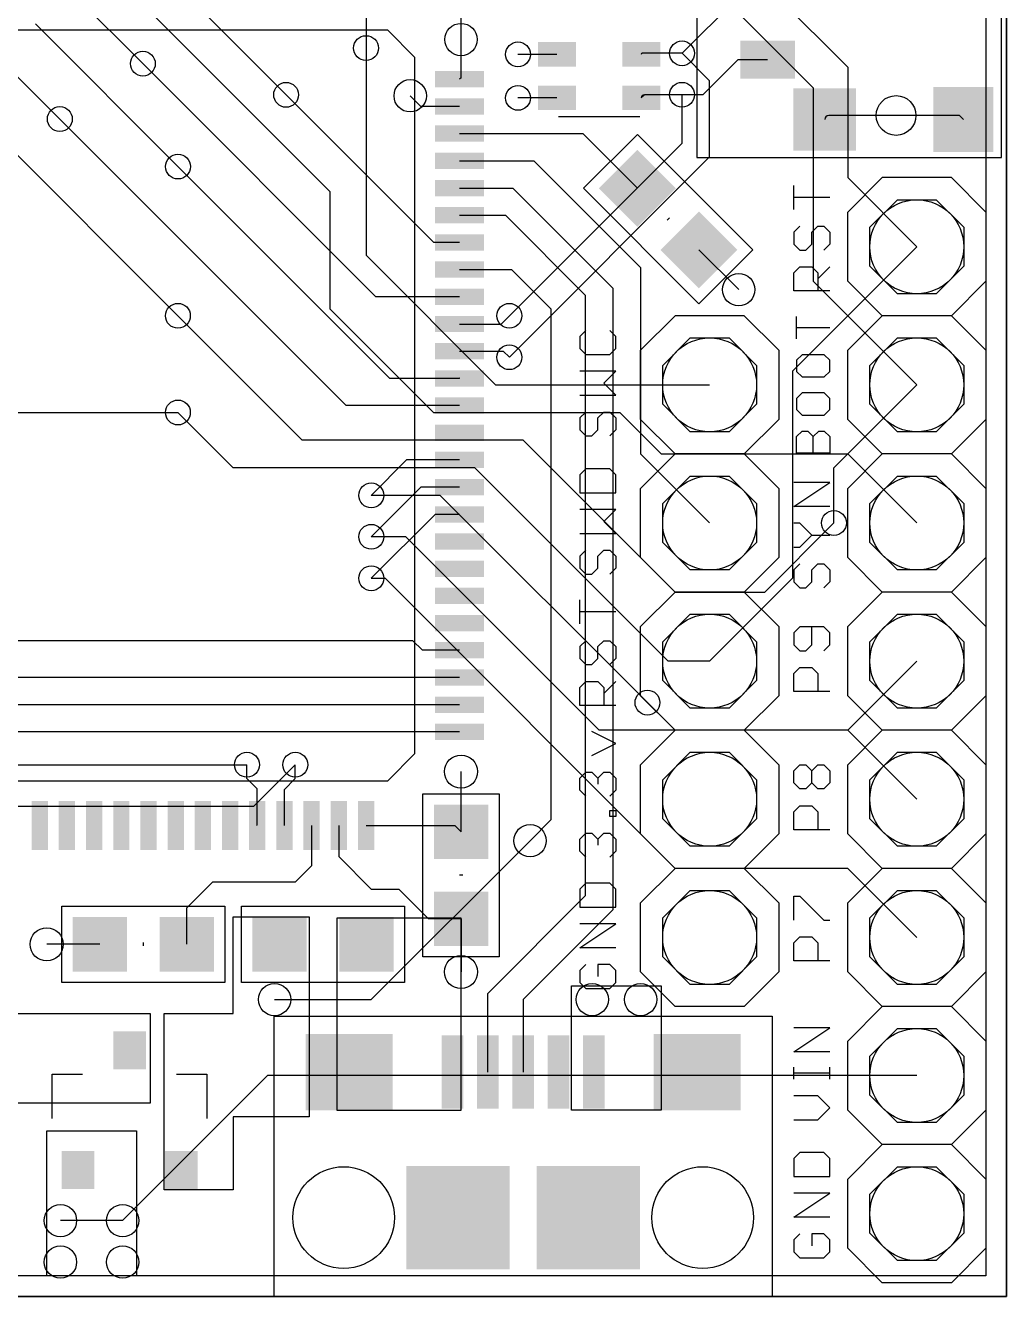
# Model space of a CAD drawing. Extents: x 0 to 35.6, y 0 to 44.5.
# Drawn here: x 17.52 to 35.56, y 0 to 23.37 of the extents above; entities that cross this region are included whole.
import ezdxf

# ---------------------------------------------------------------- set-up
doc = ezdxf.new("R2010")
doc.units = 0
for name, color, linetype in [('1', 12, 'CONTINUOUS'), ('15', 12, 'CONTINUOUS'), ('16', 132, 'CONTINUOUS'), ('17', 110, 'CONTINUOUS'), ('18', 110, 'CONTINUOUS'), ('2', 132, 'CONTINUOUS'), ('20', 40, 'CONTINUOUS'), ('21', 253, 'CONTINUOUS')]:
    doc.layers.add(name, color=color, linetype=linetype)

# ---------------------------------------------------------------- blocks, each defined once
blk = doc.blocks.new('RECT')
blk.add_solid([(-0.5, -0.5), (0.5, -0.5), (-0.5, 0.5), (0.5, 0.5)])
blk = doc.blocks.new('OCTAGONP')
blk.add_lwpolyline([(-0.5, -0.2071), (-0.5, 0.2071), (-0.2071, 0.5), (0.2071, 0.5), (0.5, 0.2071), (0.5, -0.2071), (0.2071, -0.5), (-0.2071, -0.5)], close=True)
blk = doc.blocks.new('ROUNDP')
blk.add_circle((0, 0), 0.5)
blk = doc.blocks.new('ROUNDV')
blk.add_circle((0, 0), 0.5)

msp = doc.modelspace()

# ---------------------------------------------------------------- linework, layer by layer
at = {"layer": '1'}
for p, q in [((23.78, 24.103), (23.78, 22.956)), ((25.527, 23.114), (25.527, 24.219)), ((29.591, 22.86), (30.574, 23.843)), ((14.78, 23.574), (20.32, 18.034)), ((25.527, 22.41), (25.527, 23.114)), ((27.292, 22.841), (26.5746, 22.841)), ((29.591, 22.86), (28.861, 22.86)), ((30.617, 22.743), (29.972, 22.098)), ((31.166, 22.743), (30.617, 22.743)), ((23.963, 18.383), (19.676, 22.67)), ((25.527, 22.41), (25.5, 22.383)), ((25.025, 19.383), (22.311, 22.097)), ((24.788, 21.883), (24.592, 22.079)), ((27.292, 22.041), (26.5746, 22.041)), ((28.899, 22.098), (28.842, 22.041)), ((29.591, 22.098), (28.899, 22.098)), ((29.972, 22.098), (29.591, 22.098)), ((25.5, 21.883), (24.788, 21.883)), ((18.149, 21.651), (23.417, 16.383)), ((33.528, 21.717), (32.29, 21.717)), ((34.692, 21.717), (33.528, 21.717)), ((34.766, 21.643), (34.692, 21.717)), ((25.5, 21.383), (27.766, 21.383)), ((27.766, 21.383), (28.194, 20.955)), ((25.5, 20.883), (26.869, 20.883)), ((26.869, 20.883), (28.829, 18.923)), ((28.194, 20.955), (28.194, 20.955)), ((28.194, 20.955), (28.7713, 20.3777)), ((24.217, 16.883), (20.322, 20.778)), ((25.5, 20.383), (26.48, 20.383)), ((26.48, 20.383), (28.321, 18.542)), ((25.5, 19.883), (26.345, 19.883)), ((26.345, 19.883), (27.813, 18.415)), ((25.5, 19.383), (25.025, 19.383)), ((29.9027, 19.2463), (30.634, 18.515)), ((33.909, 19.304), (31.623, 17.018)), ((25.5, 18.883), (26.456, 18.883)), ((26.456, 18.883), (27.178, 18.161)), ((28.829, 18.923), (28.829, 15.494)), ((28.321, 18.542), (28.321, 7.112)), ((25.5, 18.383), (23.963, 18.383)), ((27.813, 18.415), (27.813, 7.366)), ((26.265, 17.883), (26.416, 18.034)), ((27.178, 18.161), (27.178, 8.763)), ((25.5, 17.883), (26.265, 17.883)), ((25.5, 17.383), (26.305, 17.383)), ((26.305, 17.383), (26.416, 17.272)), ((25.5, 16.883), (24.217, 16.883)), ((31.623, 17.018), (31.623, 13.208)), ((32.385, 15.24), (33.909, 16.764)), ((25.5, 16.383), (23.417, 16.383)), ((11.049, 16.256), (20.32, 16.256)), ((28.829, 15.494), (30.099, 14.224)), ((24.527, 15.383), (23.876, 14.732)), ((25.5, 15.383), (24.527, 15.383)), ((32.385, 14.224), (32.385, 15.24)), ((24.789, 14.883), (23.876, 13.97)), ((25.5, 14.883), (24.789, 14.883)), ((25.051, 14.383), (23.876, 13.208)), ((25.5, 14.383), (25.051, 14.383)), ((31.623, 13.208), (30.099, 11.684)), ((11.303, 12.065), (24.635, 12.065)), ((24.817, 11.883), (24.635, 12.065)), ((25.5, 11.883), (24.817, 11.883)), ((33.909, 11.684), (32.639, 10.414)), ((25.5, 11.383), (11.51, 11.383)), ((25.5, 10.883), (11.899, 10.883)), ((29.464, 10.414), (28.956, 10.922)), ((25.5, 10.383), (12.288, 10.383)), ((32.639, 10.414), (29.464, 10.414)), ((21.59, 9.525), (21.59, 9.779)), ((22.479, 9.525), (22.479, 9.779)), ((25.527, 8.547), (25.527, 9.652)), ((21.772, 9.343), (21.59, 9.525)), ((22.272, 9.318), (22.479, 9.525)), ((21.772, 9.343), (21.772, 8.671)), ((22.272, 9.318), (22.272, 8.671)), ((21.772, 8.671), (21.78, 8.663)), ((22.272, 8.671), (22.28, 8.663)), ((22.78, 8.663), (22.78, 7.921)), ((23.28, 8.663), (23.28, 8.089)), ((23.78, 8.663), (25.411, 8.663)), ((25.411, 8.663), (25.527, 8.547)), ((27.178, 8.763), (26.797, 8.382)), ((23.28, 8.089), (23.876, 7.493)), ((22.78, 7.921), (22.479, 7.62)), ((20.955, 7.62), (20.485, 7.15)), ((22.479, 7.62), (20.955, 7.62)), ((23.876, 7.493), (24.384, 7.493)), ((24.384, 7.493), (24.93, 6.947)), ((27.813, 7.366), (26.02, 5.573)), ((20.485, 6.477), (20.485, 7.15)), ((28.321, 7.112), (26.67, 5.461)), ((21.336, 5.207), (21.336, 6.985)), ((21.336, 6.985), (22.733, 6.985)), ((22.733, 6.985), (22.733, 3.302)), ((25.527, 6.9596), (23.241, 6.9596)), ((23.241, 6.9596), (23.241, 3.429)), ((25.527, 6.947), (24.93, 6.947)), ((25.527, 3.429), (25.527, 6.9596)), ((25.527, 6.947), (25.527, 5.969)), ((18.885, 6.477), (17.907, 6.477)), ((27.559, 3.429), (27.559, 5.715)), ((27.559, 5.715), (29.21, 5.715)), ((29.21, 5.715), (29.21, 3.429)), ((26.02, 4.1275), (26.02, 5.573)), ((26.67, 5.461), (26.67, 4.1275)), ((13.335, 5.207), (19.812, 5.207)), ((19.812, 5.207), (19.812, 3.556)), ((20.066, 1.962), (20.066, 5.207)), ((20.066, 5.207), (21.336, 5.207)), ((19.812, 3.556), (15.367, 3.556)), ((22.733, 3.302), (21.336, 3.302)), ((21.336, 3.302), (21.336, 1.962)), ((23.241, 3.429), (25.527, 3.429)), ((29.21, 3.429), (27.559, 3.429)), ((17.907, 3.048), (19.558, 3.048)), ((17.907, 0.381), (17.907, 3.048)), ((19.558, 3.048), (19.558, 0.381)), ((21.336, 1.962), (20.066, 1.962)), ((19.558, 0.381), (17.907, 0.381))]:
    msp.add_line(p, q, dxfattribs=at)
for centre, radius, start, end in [((28.861, 22.841), 0.019, 90, 180), ((28.899, 22.041), 0.057, 90, 180), ((32.29, 21.643), 0.074, 90, 180), ((25.492, 16.883), 0.008, 0, 90)]:
    msp.add_arc(centre, radius, start, end, dxfattribs=at)
at = {"layer": '15'}
for p, q in [((35.179, 44.069), (35.179, 0.381)), ((35.179, 0.381), (0.381, 0.381))]:
    msp.add_line(p, q, dxfattribs=at)
at = {"layer": '16'}
for p, q in [((30.861, 24.384), (32.639, 22.606)), ((18.2, 24.146), (19.676, 22.67)), ((19.399, 24.035), (23.114, 20.32)), ((22.311, 22.097), (20.5, 23.908)), ((30.607, 23.622), (32.004, 22.225)), ((17.7, 23.4), (20.322, 20.778)), ((23.78, 22.956), (23.78, 19.146)), ((18.149, 21.651), (17.1, 22.7)), ((30.099, 22.352), (29.591, 22.86)), ((32.639, 22.606), (32.639, 20.574)), ((30.099, 20.955), (30.099, 22.352)), ((32.004, 22.225), (32.004, 18.669)), ((29.591, 21.209), (29.591, 22.098)), ((26.416, 18.034), (29.591, 21.209)), ((26.416, 17.272), (30.099, 20.955)), ((32.639, 20.574), (33.909, 19.304)), ((23.114, 20.32), (23.114, 18.161)), ((23.78, 19.146), (26.162, 16.764)), ((32.004, 18.669), (33.909, 16.764)), ((22.606, 15.748), (20.32, 18.034)), ((23.114, 18.161), (25.019, 16.256)), ((26.162, 16.764), (30.099, 16.764)), ((21.336, 15.24), (20.32, 16.256)), ((25.019, 16.256), (28.448, 16.256)), ((28.448, 16.256), (29.21, 15.494)), ((26.67, 15.748), (22.606, 15.748)), ((26.67, 15.748), (29.464, 12.954)), ((29.21, 15.494), (32.639, 15.494)), ((32.639, 15.494), (33.909, 14.224)), ((25.781, 15.24), (21.336, 15.24)), ((29.337, 11.684), (25.781, 15.24)), ((25.146, 14.732), (23.876, 14.732)), ((28.956, 10.922), (25.146, 14.732)), ((31.115, 12.954), (32.385, 14.224)), ((24.511, 13.97), (23.876, 13.97)), ((28.067, 10.414), (24.511, 13.97)), ((23.876, 13.208), (24.13, 13.208)), ((29.464, 7.874), (24.13, 13.208)), ((29.464, 12.954), (31.115, 12.954)), ((30.099, 11.684), (29.337, 11.684)), ((32.639, 10.414), (28.067, 10.414)), ((33.909, 9.144), (32.639, 10.414)), ((16.002, 9.779), (21.59, 9.779)), ((21.717, 9.017), (22.479, 9.779)), ((16.129, 9.017), (21.717, 9.017)), ((23.876, 5.461), (26.797, 8.382)), ((32.639, 7.874), (29.464, 7.874)), ((33.909, 6.604), (32.639, 7.874)), ((22.098, 5.461), (23.876, 5.461)), ((21.971, 4.064), (19.304, 1.397)), ((33.909, 4.064), (21.971, 4.064)), ((17.907, 3.048), (19.558, 3.048)), ((17.907, 0.381), (17.907, 3.048)), ((19.558, 3.048), (19.558, 0.381)), ((19.304, 1.397), (18.161, 1.397)), ((19.558, 0.381), (17.907, 0.381))]:
    msp.add_line(p, q, dxfattribs=at)
at = {"layer": '2'}
for p, q in [((35.56, 44.45), (35.56, 0)), ((35.56, 0), (0, 0))]:
    msp.add_line(p, q, dxfattribs=at)
at = {"layer": '20'}
for p, q in [((35.56, 0), (35.56, 44.45)), ((0, 0), (35.56, 0))]:
    msp.add_line(p, q, dxfattribs=at)
at = {"layer": '21'}
for p, q in [((29.866, 32.943), (29.866, 20.943)), ((35.466, 20.943), (35.466, 32.943)), ((24.18, 23.283), (11.38, 23.283)), ((24.18, 23.283), (24.68, 22.783)), ((24.68, 9.983), (24.68, 22.783)), ((28.817, 21.691), (27.317, 21.691)), ((27.7814, 20.3777), (28.7713, 21.3676)), ((28.7713, 21.3676), (30.8926, 19.2463)), ((29.866, 20.943), (35.466, 20.943)), ((33.274, 20.574), (32.639, 19.939)), ((34.544, 20.574), (33.274, 20.574)), ((35.179, 19.939), (34.544, 20.574)), ((29.9027, 18.2564), (27.7814, 20.3777)), ((31.6478, 19.988), (31.6478, 20.4287)), ((32.3088, 20.2083), (31.6478, 20.2083)), ((32.639, 18.669), (32.639, 19.939)), ((35.179, 19.939), (35.179, 18.669)), ((29.3586, 19.8336), (29.3154, 19.7904)), ((31.758, 19.6803), (31.6478, 19.5701)), ((31.9783, 19.5701), (32.0885, 19.6803)), ((32.0885, 19.6803), (32.1986, 19.6803)), ((32.1986, 19.6803), (32.3088, 19.5701)), ((31.6478, 19.5701), (31.6478, 19.3498)), ((31.9783, 19.3498), (31.9783, 19.5701)), ((32.3088, 19.5701), (32.3088, 19.3498)), ((30.8926, 19.2463), (29.9027, 18.2564)), ((31.6478, 19.3498), (31.758, 19.2396)), ((31.758, 19.2396), (31.8682, 19.2396)), ((31.8682, 19.2396), (31.9783, 19.3498)), ((32.3088, 19.3498), (32.1986, 19.2396)), ((31.6478, 18.8217), (31.758, 18.9318)), ((31.6478, 18.4912), (31.6478, 18.8217)), ((31.758, 18.9318), (31.9783, 18.9318)), ((31.9783, 18.9318), (32.0885, 18.8217)), ((32.0885, 18.7115), (32.3088, 18.9318)), ((32.0885, 18.8217), (32.0885, 18.4912)), ((32.3088, 18.4912), (31.6478, 18.4912)), ((33.274, 18.034), (32.639, 18.669)), ((35.179, 18.669), (34.544, 18.034)), ((29.464, 18.034), (28.829, 17.399)), ((30.734, 18.034), (29.464, 18.034)), ((31.369, 17.399), (30.734, 18.034)), ((31.6987, 17.6116), (31.6987, 18.0184)), ((32.639, 17.399), (33.274, 18.034)), ((34.544, 18.034), (33.274, 18.034)), ((34.544, 18.034), (35.179, 17.399)), ((32.3088, 17.815), (31.6987, 17.815)), ((27.821, 17.7617), (27.7108, 17.6515)), ((27.7108, 17.6515), (27.7108, 17.4312)), ((28.3718, 17.6515), (28.2616, 17.7617)), ((28.3718, 17.4312), (28.3718, 17.6515)), ((27.7108, 17.4312), (27.821, 17.321)), ((27.821, 17.321), (28.2616, 17.321)), ((28.2616, 17.321), (28.3718, 17.4312)), ((28.829, 16.129), (28.829, 17.399)), ((31.369, 17.399), (31.369, 16.129)), ((31.8004, 17.3167), (31.6987, 17.215)), ((32.2071, 17.3167), (31.8004, 17.3167)), ((32.3088, 17.215), (32.2071, 17.3167)), ((32.639, 16.129), (32.639, 17.399)), ((35.179, 17.399), (35.179, 16.129)), ((31.6987, 17.215), (31.6987, 17.0117)), ((32.3088, 17.0117), (32.3088, 17.215)), ((28.3718, 17.0133), (27.7108, 17.0133)), ((28.1515, 16.7929), (28.3718, 17.0133)), ((31.6987, 17.0117), (31.8004, 16.91)), ((31.8004, 16.91), (32.2071, 16.91)), ((32.2071, 16.91), (32.3088, 17.0117)), ((28.3718, 16.5726), (28.1515, 16.7929)), ((31.8004, 16.6151), (31.6987, 16.5134)), ((32.2071, 16.6151), (31.8004, 16.6151)), ((32.3088, 16.5134), (32.2071, 16.6151)), ((27.7108, 16.5726), (28.3718, 16.5726)), ((31.6987, 16.5134), (31.6987, 16.31)), ((32.3088, 16.31), (32.3088, 16.5134)), ((27.821, 16.2648), (27.7108, 16.1547)), ((27.7108, 16.1547), (27.7108, 15.9344)), ((28.0413, 16.1547), (28.1515, 16.2648)), ((28.0413, 15.9344), (28.0413, 16.1547)), ((28.1515, 16.2648), (28.2616, 16.2648)), ((28.2616, 16.2648), (28.3718, 16.1547)), ((28.3718, 16.1547), (28.3718, 15.9344)), ((29.464, 15.494), (28.829, 16.129)), ((31.369, 16.129), (30.734, 15.494)), ((31.6987, 16.31), (31.8004, 16.2083)), ((31.8004, 16.2083), (32.2071, 16.2083)), ((32.2071, 16.2083), (32.3088, 16.31)), ((33.274, 15.494), (32.639, 16.129)), ((35.179, 16.129), (34.544, 15.494)), ((27.7108, 15.9344), (27.821, 15.8242)), ((27.9312, 15.8242), (28.0413, 15.9344)), ((28.3718, 15.9344), (28.2616, 15.8242)), ((31.6987, 15.8118), (31.8004, 15.9134)), ((31.8004, 15.9134), (31.9021, 15.9134)), ((31.9021, 15.9134), (32.0037, 15.8118)), ((32.0037, 15.8118), (32.1054, 15.9134)), ((32.1054, 15.9134), (32.2071, 15.9134)), ((32.2071, 15.9134), (32.3088, 15.8118)), ((27.821, 15.8242), (27.9312, 15.8242)), ((31.6987, 15.5067), (31.6987, 15.8118)), ((32.0037, 15.5067), (32.0037, 15.8118)), ((32.3088, 15.8118), (32.3088, 15.5067)), ((28.829, 14.859), (29.464, 15.494)), ((30.734, 15.494), (29.464, 15.494)), ((30.734, 15.494), (31.369, 14.859)), ((32.3088, 15.5067), (31.6987, 15.5067)), ((32.639, 14.859), (33.274, 15.494)), ((34.544, 15.494), (33.274, 15.494)), ((34.544, 15.494), (35.179, 14.859)), ((27.821, 15.2217), (27.7108, 15.1115)), ((28.2616, 15.2217), (27.821, 15.2217)), ((28.3718, 15.1115), (28.2616, 15.2217)), ((27.7108, 15.1115), (27.7108, 14.781)), ((28.3718, 14.781), (28.3718, 15.1115)), ((31.6478, 14.527), (32.3088, 14.9677)), ((32.3088, 14.9677), (31.6478, 14.9677)), ((27.7108, 14.781), (28.3718, 14.781)), ((28.829, 13.589), (28.829, 14.859)), ((31.369, 14.859), (31.369, 13.589)), ((32.639, 13.589), (32.639, 14.859)), ((35.179, 14.859), (35.179, 13.589)), ((32.3088, 14.527), (31.6478, 14.527)), ((28.3718, 14.4733), (27.7108, 14.4733)), ((28.1515, 14.2529), (28.3718, 14.4733)), ((27.7108, 14.0326), (28.3718, 14.0326)), ((28.3718, 14.0326), (28.1515, 14.2529)), ((31.758, 14.2193), (31.6478, 14.2193)), ((31.9783, 13.9989), (31.758, 14.2193)), ((31.758, 13.7786), (31.9783, 13.9989)), ((31.9783, 13.9989), (32.3088, 13.9989)), ((27.821, 13.7248), (27.7108, 13.6147)), ((27.7108, 13.6147), (27.7108, 13.3944)), ((28.0413, 13.6147), (28.1515, 13.7248)), ((28.0413, 13.3944), (28.0413, 13.6147)), ((28.1515, 13.7248), (28.2616, 13.7248)), ((28.2616, 13.7248), (28.3718, 13.6147)), ((28.3718, 13.6147), (28.3718, 13.3944)), ((29.464, 12.954), (28.829, 13.589)), ((31.369, 13.589), (30.734, 12.954)), ((31.6478, 13.7786), (31.758, 13.7786)), ((33.274, 12.954), (32.639, 13.589)), ((35.179, 13.589), (34.544, 12.954)), ((27.7108, 13.3944), (27.821, 13.2842)), ((27.9312, 13.2842), (28.0413, 13.3944)), ((28.3718, 13.3944), (28.2616, 13.2842)), ((31.758, 13.4708), (31.6478, 13.3607)), ((31.6478, 13.3607), (31.6478, 13.1404)), ((31.9783, 13.3607), (32.0885, 13.4708)), ((31.9783, 13.1404), (31.9783, 13.3607)), ((32.0885, 13.4708), (32.1986, 13.4708)), ((32.1986, 13.4708), (32.3088, 13.3607)), ((32.3088, 13.3607), (32.3088, 13.1404)), ((27.821, 13.2842), (27.9312, 13.2842)), ((31.6478, 13.1404), (31.758, 13.0302)), ((31.8682, 13.0302), (31.9783, 13.1404)), ((32.3088, 13.1404), (32.1986, 13.0302)), ((28.829, 12.319), (29.464, 12.954)), ((30.734, 12.954), (29.464, 12.954)), ((30.734, 12.954), (31.369, 12.319)), ((31.758, 13.0302), (31.8682, 13.0302)), ((33.274, 12.954), (32.639, 12.319)), ((34.544, 12.954), (33.274, 12.954)), ((35.179, 12.319), (34.544, 12.954)), ((27.7108, 12.368), (27.7108, 12.8087)), ((28.3718, 12.5884), (27.7108, 12.5884)), ((28.829, 11.049), (28.829, 12.319)), ((31.369, 12.319), (31.369, 11.049)), ((31.758, 12.3143), (31.6478, 12.2041)), ((31.6478, 12.2041), (31.6478, 11.9838)), ((32.1986, 12.3143), (31.758, 12.3143)), ((31.9783, 11.9838), (31.9783, 12.3143)), ((32.3088, 12.2041), (32.1986, 12.3143)), ((32.3088, 11.9838), (32.3088, 12.2041)), ((32.639, 11.049), (32.639, 12.319)), ((35.179, 12.319), (35.179, 11.049)), ((27.821, 12.0603), (27.7108, 11.9501)), ((27.7108, 11.9501), (27.7108, 11.7298)), ((28.0413, 11.9501), (28.1515, 12.0603)), ((28.0413, 11.7298), (28.0413, 11.9501)), ((28.1515, 12.0603), (28.2616, 12.0603)), ((28.2616, 12.0603), (28.3718, 11.9501)), ((28.3718, 11.9501), (28.3718, 11.7298)), ((31.6478, 11.9838), (31.758, 11.8736)), ((31.8682, 11.8736), (31.9783, 11.9838)), ((32.1986, 11.8736), (32.3088, 11.9838)), ((27.7108, 11.7298), (27.821, 11.6196)), ((27.9312, 11.6196), (28.0413, 11.7298)), ((28.3718, 11.7298), (28.2616, 11.6196)), ((31.758, 11.8736), (31.8682, 11.8736)), ((27.821, 11.6196), (27.9312, 11.6196)), ((31.6478, 11.4557), (31.758, 11.5658)), ((31.6478, 11.1252), (31.6478, 11.4557)), ((31.758, 11.5658), (31.9783, 11.5658)), ((31.9783, 11.5658), (32.0885, 11.4557)), ((32.0885, 11.4557), (32.0885, 11.1252)), ((27.7108, 11.2017), (27.821, 11.3118)), ((27.821, 11.3118), (28.0413, 11.3118)), ((28.0413, 11.3118), (28.1515, 11.2017)), ((28.1515, 11.0915), (28.3718, 11.3118)), ((27.7108, 10.8712), (27.7108, 11.2017)), ((28.1515, 11.2017), (28.1515, 10.8712)), ((29.464, 10.414), (28.829, 11.049)), ((31.369, 11.049), (30.734, 10.414)), ((32.3088, 11.1252), (31.6478, 11.1252)), ((33.274, 10.414), (32.639, 11.049)), ((35.179, 11.049), (34.544, 10.414)), ((28.3718, 10.8712), (27.7108, 10.8712)), ((28.3718, 10.1686), (27.9312, 10.3889)), ((29.464, 10.414), (28.829, 9.779)), ((30.734, 10.414), (29.464, 10.414)), ((31.369, 9.779), (30.734, 10.414)), ((32.639, 9.779), (33.274, 10.414)), ((34.544, 10.414), (33.274, 10.414)), ((34.544, 10.414), (35.179, 9.779)), ((27.9312, 9.9482), (28.3718, 10.1686)), ((24.18, 9.483), (24.68, 9.983)), ((27.7108, 9.5303), (27.821, 9.6405)), ((27.821, 9.6405), (27.9312, 9.6405)), ((27.9312, 9.6405), (28.0413, 9.5303)), ((28.0413, 9.5303), (28.1515, 9.6405)), ((28.1515, 9.6405), (28.2616, 9.6405)), ((28.2616, 9.6405), (28.3718, 9.5303)), ((28.829, 8.509), (28.829, 9.779)), ((31.369, 9.779), (31.369, 8.509)), ((31.6478, 9.6641), (31.758, 9.7743)), ((31.6478, 9.4438), (31.6478, 9.6641)), ((31.758, 9.7743), (31.8682, 9.7743)), ((31.8682, 9.7743), (31.9783, 9.6641)), ((31.9783, 9.6641), (32.0885, 9.7743)), ((31.9783, 9.4438), (31.9783, 9.6641)), ((32.0885, 9.7743), (32.1986, 9.7743)), ((32.1986, 9.7743), (32.3088, 9.6641)), ((32.3088, 9.6641), (32.3088, 9.4438)), ((32.639, 8.509), (32.639, 9.779)), ((35.179, 9.779), (35.179, 8.509)), ((11.38, 9.483), (24.18, 9.483)), ((27.7108, 9.31), (27.7108, 9.5303)), ((28.0413, 9.5303), (28.0413, 9.4201)), ((28.3718, 9.5303), (28.3718, 9.31)), ((31.758, 9.3336), (31.6478, 9.4438)), ((31.9783, 9.4438), (31.8682, 9.3336)), ((32.0885, 9.3336), (31.9783, 9.4438)), ((32.3088, 9.4438), (32.1986, 9.3336)), ((24.827, 6.247), (24.827, 9.247)), ((24.827, 9.247), (26.227, 9.247)), ((26.227, 9.247), (26.227, 6.247)), ((27.821, 9.1998), (27.7108, 9.31)), ((28.3718, 9.31), (28.2616, 9.1998)), ((31.8682, 9.3336), (31.758, 9.3336)), ((32.1986, 9.3336), (32.0885, 9.3336)), ((28.2616, 8.8256), (28.2616, 8.9358)), ((28.2616, 8.9358), (28.3718, 8.9358)), ((28.3718, 8.9358), (28.3718, 8.8256)), ((31.6478, 8.9157), (31.758, 9.0258)), ((31.6478, 8.5852), (31.6478, 8.9157)), ((31.758, 9.0258), (31.9783, 9.0258)), ((31.9783, 9.0258), (32.0885, 8.9157)), ((32.0885, 8.9157), (32.0885, 8.5852)), ((28.3718, 8.8256), (28.2616, 8.8256)), ((27.7108, 8.4077), (27.821, 8.5178)), ((27.821, 8.5178), (27.9312, 8.5178)), ((27.9312, 8.5178), (28.0413, 8.4077)), ((28.0413, 8.4077), (28.1515, 8.5178)), ((28.1515, 8.5178), (28.2616, 8.5178)), ((28.2616, 8.5178), (28.3718, 8.4077)), ((29.464, 7.874), (28.829, 8.509)), ((31.369, 8.509), (30.734, 7.874)), ((32.3088, 8.5852), (31.6478, 8.5852)), ((33.274, 7.874), (32.639, 8.509)), ((35.179, 8.509), (34.544, 7.874)), ((27.7108, 8.1874), (27.7108, 8.4077)), ((27.821, 8.0772), (27.7108, 8.1874)), ((28.0413, 8.4077), (28.0413, 8.2975)), ((28.3718, 8.1874), (28.2616, 8.0772)), ((28.3718, 8.4077), (28.3718, 8.1874)), ((25.5575, 7.747), (25.4965, 7.747)), ((29.464, 7.874), (28.829, 7.239)), ((30.734, 7.874), (29.464, 7.874)), ((31.369, 7.239), (30.734, 7.874)), ((32.639, 7.239), (33.274, 7.874)), ((34.544, 7.874), (33.274, 7.874)), ((34.544, 7.874), (35.179, 7.239)), ((27.821, 7.6017), (27.7108, 7.4915)), ((27.7108, 7.4915), (27.7108, 7.161)), ((28.2616, 7.6017), (27.821, 7.6017)), ((28.3718, 7.4915), (28.2616, 7.6017)), ((28.3718, 7.161), (28.3718, 7.4915)), ((31.6478, 6.9206), (31.6478, 7.3613)), ((31.6478, 7.3613), (31.758, 7.3613)), ((31.758, 7.3613), (32.1986, 6.9206)), ((18.185, 5.777), (18.185, 7.177)), ((18.185, 7.177), (21.185, 7.177)), ((21.185, 7.177), (21.185, 5.777)), ((21.487, 5.777), (21.487, 7.177)), ((21.487, 7.177), (24.487, 7.177)), ((24.487, 7.177), (24.487, 5.777)), ((27.7108, 7.161), (28.3718, 7.161)), ((28.829, 5.969), (28.829, 7.239)), ((31.369, 7.239), (31.369, 5.969)), ((32.639, 5.969), (32.639, 7.239)), ((35.179, 7.239), (35.179, 5.969)), ((27.7108, 6.4126), (28.3718, 6.8533)), ((28.3718, 6.8533), (27.7108, 6.8533)), ((32.1986, 6.9206), (32.3088, 6.9206)), ((31.6478, 6.5027), (31.758, 6.6128)), ((31.758, 6.6128), (31.9783, 6.6128)), ((31.9783, 6.6128), (32.0885, 6.5027)), ((19.685, 6.4465), (19.685, 6.5075)), ((28.3718, 6.4126), (27.7108, 6.4126)), ((31.6478, 6.1722), (31.6478, 6.5027)), ((32.0885, 6.5027), (32.0885, 6.1722)), ((26.227, 6.247), (24.827, 6.247)), ((27.821, 6.1048), (27.7108, 5.9947)), ((28.2616, 6.1048), (28.0413, 6.1048)), ((28.0413, 6.1048), (28.0413, 5.8845)), ((28.3718, 5.9947), (28.2616, 6.1048)), ((32.3088, 6.1722), (31.6478, 6.1722)), ((27.7108, 5.9947), (27.7108, 5.7744)), ((28.3718, 5.7744), (28.3718, 5.9947)), ((29.464, 5.334), (28.829, 5.969)), ((31.369, 5.969), (30.734, 5.334)), ((33.274, 5.334), (32.639, 5.969)), ((35.179, 5.969), (34.544, 5.334)), ((21.185, 5.777), (18.185, 5.777)), ((24.487, 5.777), (21.487, 5.777)), ((27.7108, 5.7744), (27.821, 5.6642)), ((27.821, 5.6642), (28.2616, 5.6642)), ((28.2616, 5.6642), (28.3718, 5.7744)), ((22.09, 0.0025), (22.09, 5.1575)), ((22.09, 5.1575), (31.25, 5.1575)), ((30.734, 5.334), (29.464, 5.334)), ((31.25, 5.1575), (31.25, 0.0025)), ((33.274, 5.334), (32.639, 4.699)), ((34.544, 5.334), (33.274, 5.334)), ((35.179, 4.699), (34.544, 5.334)), ((31.6478, 4.4986), (32.3088, 4.9392)), ((32.3088, 4.9392), (31.6478, 4.9392)), ((32.639, 3.429), (32.639, 4.699)), ((35.179, 4.699), (35.179, 3.429)), ((32.3088, 4.4986), (31.6478, 4.4986)), ((31.6478, 3.9996), (31.6478, 4.2199)), ((32.3088, 3.9996), (32.3088, 4.2199)), ((18.0086, 3.2766), (18.0086, 4.0894)), ((18.0086, 4.0894), (18.5674, 4.0894)), ((20.2946, 4.0894), (20.8534, 4.0894)), ((20.8534, 4.0894), (20.8534, 3.2766)), ((32.3088, 4.1098), (31.6478, 4.1098)), ((32.0885, 3.6918), (31.6478, 3.6918)), ((32.3088, 3.4715), (32.0885, 3.6918)), ((32.0885, 3.2512), (32.3088, 3.4715)), ((33.274, 2.794), (32.639, 3.429)), ((35.179, 3.429), (34.544, 2.794)), ((31.6478, 3.2512), (32.0885, 3.2512)), ((31.758, 2.6487), (31.6478, 2.5385)), ((32.1986, 2.6487), (31.758, 2.6487)), ((32.3088, 2.5385), (32.1986, 2.6487)), ((33.274, 2.794), (32.639, 2.159)), ((34.544, 2.794), (33.274, 2.794)), ((35.179, 2.159), (34.544, 2.794)), ((31.6478, 2.5385), (31.6478, 2.208)), ((32.3088, 2.208), (32.3088, 2.5385)), ((31.6478, 2.208), (32.3088, 2.208)), ((32.639, 0.889), (32.639, 2.159)), ((35.179, 2.159), (35.179, 0.889)), ((31.6478, 1.4596), (32.3088, 1.9003)), ((32.3088, 1.9003), (31.6478, 1.9003)), ((32.3088, 1.4596), (31.6478, 1.4596)), ((31.758, 1.1518), (31.6478, 1.0417)), ((31.6478, 1.0417), (31.6478, 0.8214)), ((32.1986, 1.1518), (31.9783, 1.1518)), ((31.9783, 1.1518), (31.9783, 0.9315)), ((32.3088, 1.0417), (32.1986, 1.1518)), ((32.3088, 0.8214), (32.3088, 1.0417)), ((31.6478, 0.8214), (31.758, 0.7112)), ((31.758, 0.7112), (32.1986, 0.7112)), ((32.1986, 0.7112), (32.3088, 0.8214)), ((33.274, 0.254), (32.639, 0.889)), ((35.179, 0.889), (34.544, 0.254)), ((34.544, 0.254), (33.274, 0.254)), ((22.09, 0.0025), (31.25, 0.0025))]:
    msp.add_line(p, q, dxfattribs=at)

# ---------------------------------------------------------------- block references
at = {"layer": '1'}
for p, xscale, yscale, rotation in [((27.292, 22.841), 0.45, 0.7, 270), ((28.842, 22.841), 0.45, 0.7, 90), ((27.292, 22.041), 0.45, 0.7, 270), ((28.842, 22.041), 0.45, 0.7, 90), ((32.216, 21.643), 1.15, 1.15, 270), ((34.766, 21.643), 1.2, 1.1, 270), ((23.47, 4.1275), 1.4, 1.6, 90), ((25.37, 4.1275), 0.4, 1.35, 180), ((26.02, 4.1275), 0.4, 1.35, 180), ((26.67, 4.1275), 0.4, 1.35, 180), ((27.32, 4.1275), 0.4, 1.35, 180), ((27.97, 4.1275), 0.4, 1.35, 180), ((29.87, 4.1275), 1.4, 1.6, 90)]:
    msp.add_blockref('RECT', p, dxfattribs=dict(at, xscale=xscale, yscale=yscale, rotation=rotation))
at = {"layer": '1', "xscale": 0.7, "rotation": 270}
msp.add_blockref('RECT', (31.166, 22.743), dxfattribs=at)
at = {"layer": '1'}
for p, xscale, yscale in [((25.5, 22.383), 0.9, 0.3), ((25.5, 21.883), 0.9, 0.3), ((25.5, 21.383), 0.9, 0.3), ((25.5, 20.883), 0.9, 0.3), ((25.5, 20.383), 0.9, 0.3), ((25.5, 19.883), 0.9, 0.3), ((25.5, 19.383), 0.9, 0.3), ((25.5, 18.883), 0.9, 0.3), ((25.5, 18.383), 0.9, 0.3), ((25.5, 17.883), 0.9, 0.3), ((25.5, 17.383), 0.9, 0.3), ((25.5, 16.883), 0.9, 0.3), ((25.5, 16.383), 0.9, 0.3), ((25.5, 15.883), 0.9, 0.3), ((25.5, 15.383), 0.9, 0.3), ((25.5, 14.883), 0.9, 0.3), ((25.5, 14.383), 0.9, 0.3), ((25.5, 13.883), 0.9, 0.3), ((25.5, 13.383), 0.9, 0.3), ((25.5, 12.883), 0.9, 0.3), ((25.5, 12.383), 0.9, 0.3), ((25.5, 11.883), 0.9, 0.3), ((25.5, 11.383), 0.9, 0.3), ((25.5, 10.883), 0.9, 0.3), ((25.5, 10.383), 0.9, 0.3), ((17.78, 8.663), 0.3, 0.9), ((18.28, 8.663), 0.3, 0.9), ((18.78, 8.663), 0.3, 0.9), ((19.28, 8.663), 0.3, 0.9), ((19.78, 8.663), 0.3, 0.9), ((20.28, 8.663), 0.3, 0.9), ((20.78, 8.663), 0.3, 0.9), ((21.28, 8.663), 0.3, 0.9), ((21.78, 8.663), 0.3, 0.9), ((22.28, 8.663), 0.3, 0.9), ((22.78, 8.663), 0.3, 0.9), ((23.28, 8.663), 0.3, 0.9), ((23.78, 8.663), 0.3, 0.9), ((19.431, 4.529), 0.6, 0.7), ((18.481, 2.329), 0.6, 0.7), ((20.381, 2.329), 0.6, 0.7), ((25.47, 1.4525), 1.9, 1.9), ((27.87, 1.4525), 1.9, 1.9)]:
    msp.add_blockref('RECT', p, dxfattribs=dict(at, xscale=xscale, yscale=yscale))
for p, rotation in [((28.7713, 20.3777), 315), ((29.9027, 19.2463), 315), ((25.527, 8.547), 270), ((25.527, 6.947), 270), ((18.885, 6.477), 180), ((20.485, 6.477), 180), ((22.187, 6.477), 180), ((23.787, 6.477), 180)]:
    msp.add_blockref('RECT', p, dxfattribs=dict(at, rotation=rotation))
at = {"layer": '17', "xscale": 1.7272, "yscale": 1.7272}
for name, p in [('OCTAGONP', (33.909, 19.304)), ('ROUNDP', (33.909, 19.304)), ('ROUNDP', (33.909, 19.304)), ('OCTAGONP', (33.909, 19.304)), ('OCTAGONP', (30.099, 16.764)), ('ROUNDP', (30.099, 16.764)), ('ROUNDP', (30.099, 16.764)), ('OCTAGONP', (30.099, 16.764)), ('OCTAGONP', (33.909, 16.764)), ('ROUNDP', (33.909, 16.764)), ('ROUNDP', (33.909, 16.764)), ('OCTAGONP', (33.909, 16.764)), ('OCTAGONP', (30.099, 14.224)), ('ROUNDP', (30.099, 14.224)), ('ROUNDP', (30.099, 14.224)), ('OCTAGONP', (30.099, 14.224)), ('OCTAGONP', (33.909, 14.224)), ('ROUNDP', (33.909, 14.224)), ('ROUNDP', (33.909, 14.224)), ('OCTAGONP', (33.909, 14.224)), ('OCTAGONP', (30.099, 11.684)), ('ROUNDP', (30.099, 11.684)), ('ROUNDP', (30.099, 11.684)), ('OCTAGONP', (30.099, 11.684)), ('OCTAGONP', (33.909, 11.684)), ('ROUNDP', (33.909, 11.684)), ('ROUNDP', (33.909, 11.684)), ('OCTAGONP', (33.909, 11.684)), ('OCTAGONP', (30.099, 9.144)), ('ROUNDP', (30.099, 9.144)), ('ROUNDP', (30.099, 9.144)), ('OCTAGONP', (30.099, 9.144)), ('OCTAGONP', (33.909, 9.144)), ('ROUNDP', (33.909, 9.144)), ('ROUNDP', (33.909, 9.144)), ('OCTAGONP', (33.909, 9.144)), ('OCTAGONP', (30.099, 6.604)), ('ROUNDP', (30.099, 6.604)), ('ROUNDP', (30.099, 6.604)), ('OCTAGONP', (30.099, 6.604)), ('OCTAGONP', (33.909, 6.604)), ('ROUNDP', (33.909, 6.604)), ('ROUNDP', (33.909, 6.604)), ('OCTAGONP', (33.909, 6.604)), ('OCTAGONP', (33.909, 4.064)), ('ROUNDP', (33.909, 4.064)), ('ROUNDP', (33.909, 4.064)), ('OCTAGONP', (33.909, 4.064)), ('OCTAGONP', (33.909, 1.524)), ('ROUNDP', (33.909, 1.524)), ('ROUNDP', (33.909, 1.524)), ('OCTAGONP', (33.909, 1.524))]:
    msp.add_blockref(name, p, dxfattribs=at)
at = {"layer": '17', "xscale": 1.87, "yscale": 1.87, "rotation": 180}
for p in [(23.37, 1.4525), (23.37, 1.4525), (23.37, 1.4525), (23.37, 1.4525), (29.97, 1.4525), (29.97, 1.4525), (29.97, 1.4525), (29.97, 1.4525)]:
    msp.add_blockref('ROUNDP', p, dxfattribs=at)
at = {"layer": '18'}
for p, xscale, yscale in [((25.527, 23.114), 0.5944, 0.5944), ((25.527, 23.114), 0.5944, 0.5944), ((23.78, 22.956), 0.4572, 0.4572), ((23.78, 22.956), 0.4572, 0.4572), ((26.5746, 22.841), 0.4572, 0.4572), ((26.5746, 22.841), 0.4572, 0.4572), ((29.591, 22.86), 0.4572, 0.4572), ((29.591, 22.86), 0.4572, 0.4572), ((19.676, 22.67), 0.4572, 0.4572), ((19.676, 22.67), 0.4572, 0.4572), ((22.311, 22.097), 0.4572, 0.4572), ((22.311, 22.097), 0.4572, 0.4572), ((24.592, 22.079), 0.5944, 0.5944), ((24.592, 22.079), 0.5944, 0.5944), ((26.5746, 22.041), 0.4572, 0.4572), ((26.5746, 22.041), 0.4572, 0.4572), ((29.591, 22.098), 0.4572, 0.4572), ((29.591, 22.098), 0.4572, 0.4572), ((33.528, 21.717), 0.7315, 0.7315), ((33.528, 21.717), 0.7315, 0.7315), ((18.149, 21.651), 0.4572, 0.4572), ((18.149, 21.651), 0.4572, 0.4572), ((20.322, 20.778), 0.4572, 0.4572), ((20.322, 20.778), 0.4572, 0.4572), ((30.634, 18.515), 0.5944, 0.5944), ((30.634, 18.515), 0.5944, 0.5944), ((20.32, 18.034), 0.4572, 0.4572), ((20.32, 18.034), 0.4572, 0.4572), ((26.416, 18.034), 0.4572, 0.4572), ((26.416, 18.034), 0.4572, 0.4572), ((26.416, 17.272), 0.4572, 0.4572), ((26.416, 17.272), 0.4572, 0.4572), ((20.32, 16.256), 0.4572, 0.4572), ((20.32, 16.256), 0.4572, 0.4572), ((23.876, 14.732), 0.4572, 0.4572), ((23.876, 14.732), 0.4572, 0.4572), ((32.385, 14.224), 0.4572, 0.4572), ((32.385, 14.224), 0.4572, 0.4572), ((23.876, 13.97), 0.4572, 0.4572), ((23.876, 13.97), 0.4572, 0.4572), ((23.876, 13.208), 0.4572, 0.4572), ((23.876, 13.208), 0.4572, 0.4572), ((28.956, 10.922), 0.4572, 0.4572), ((28.956, 10.922), 0.4572, 0.4572), ((21.59, 9.779), 0.4572, 0.4572), ((21.59, 9.779), 0.4572, 0.4572), ((22.479, 9.779), 0.4572, 0.4572), ((22.479, 9.779), 0.4572, 0.4572), ((25.527, 9.652), 0.6096, 0.6096), ((25.527, 9.652), 0.6096, 0.6096), ((26.797, 8.382), 0.5944, 0.5944), ((26.797, 8.382), 0.5944, 0.5944), ((17.907, 6.477), 0.6096, 0.6096), ((17.907, 6.477), 0.6096, 0.6096), ((25.527, 5.969), 0.6096, 0.6096), ((25.527, 5.969), 0.6096, 0.6096), ((22.098, 5.461), 0.5944, 0.5944), ((22.098, 5.461), 0.5944, 0.5944), ((27.94, 5.461), 0.5944, 0.5944), ((27.94, 5.461), 0.5944, 0.5944), ((28.829, 5.461), 0.5944, 0.5944), ((28.829, 5.461), 0.5944, 0.5944), ((18.161, 1.397), 0.5944, 0.5944), ((18.161, 1.397), 0.5944, 0.5944), ((19.304, 1.397), 0.5944, 0.5944), ((19.304, 1.397), 0.5944, 0.5944), ((18.161, 0.635), 0.5944, 0.5944), ((18.161, 0.635), 0.5944, 0.5944), ((19.304, 0.635), 0.5944, 0.5944), ((19.304, 0.635), 0.5944, 0.5944)]:
    msp.add_blockref('ROUNDV', p, dxfattribs=dict(at, xscale=xscale, yscale=yscale))

doc.saveas('drawing.dxf')
